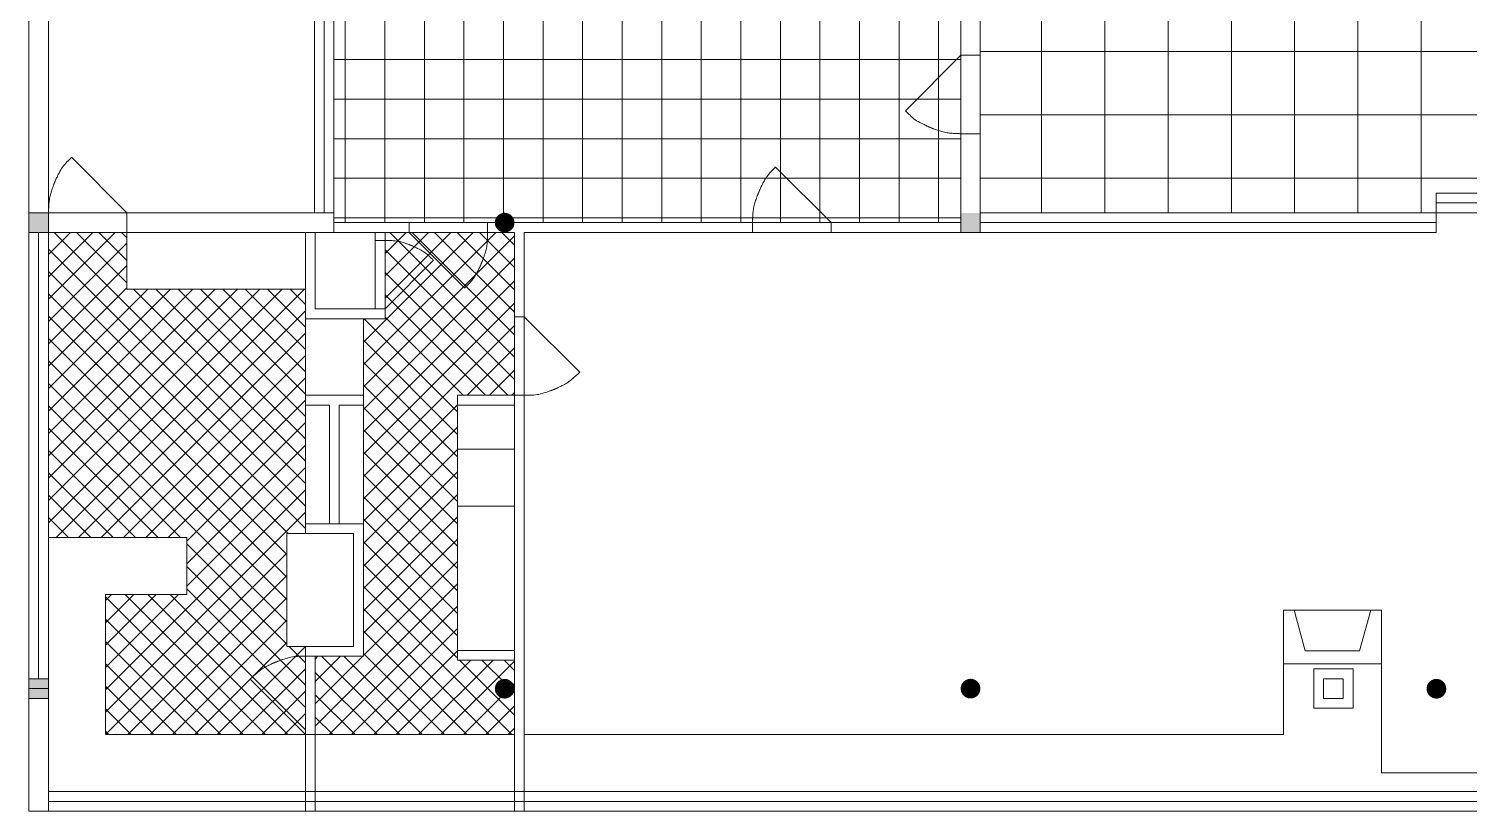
# Model space of a CAD drawing. Header units: metres. Extents: x 0 to 23.3, y 0 to 21.5.
# Drawn here: x 0 to 14.68, y 0 to 7.98 of the extents above; entities that cross this region are included whole.
import ezdxf

# ---------------------------------------------------------------- set-up
doc = ezdxf.new("R2010")
doc.units = ezdxf.units.M
doc.linetypes.add('ACAD_ISO02W100', pattern=[15, 12, -3])
doc.layers.add('ceco.net 271 Villa Savoye first floor', color=7, linetype='Continuous', lineweight=15)
doc.layers.add('ceco.net 271 Villa Savoye first floor - auxiliar', color=254, linetype='Continuous', lineweight=15)
pattern_1 = [(44.99999999999999, (0, 0), (-0.1140520373641331, 0.1140520373641331), []), (135, (0, 0), (-0.1140520373641331, -0.1140520373641331), [])]

msp = doc.modelspace()

# ---------------------------------------------------------------- hatches: boundary and pattern name
at = {"layer": 'ceco.net 271 Villa Savoye first floor - auxiliar', "linetype": 'Continuous'}
h = msp.add_hatch(dxfattribs=at)
h.set_pattern_fill('ANSI37', color=256, scale=0.2032049613312, angle=45, style=0)
h.set_pattern_definition([(90, (0, 0), (-0.6451757522265601, 1.353616960727777e-16), []), (180, (0, 0), (-1.353616960727777e-16, -0.64517575222656), [])])
h.paths.add_polyline_path([(18.99856737003476, 6.300321877516491), (14.34800012226705, 6.300321877516491), (14.34800002226485, 6.099020469000711), (9.699517020142277, 6.099020469000711), (9.699517020142272, 8.390093643673195), (10.89898768863889, 8.390093643673195), (10.89898768863889, 15.39807091889539), (14.44971874991253, 15.39807091889539), (14.44971874991253, 21.29787442502984), (18.99856737003476, 21.29787442502984)])
at = {"layer": 'ceco.net 271 Villa Savoye first floor - auxiliar'}
h = msp.add_hatch(dxfattribs=at)
h.set_pattern_fill('ANSI37', color=256, scale=0.127003100832, angle=45, style=0)
h.set_pattern_definition([(90, (0, 0), (-0.4032348451416, 6.768084803638884e-17), []), (180, (0, 0), (-6.768084803638885e-17, -0.4032348451416), [])])
edge = h.paths.add_edge_path(flags=16)
edge.add_spline(control_points=[(7.090988614487447, 11.67304012505839), (7.090988614487447, 11.67490783835185), (7.089406323198426, 11.72494151487247), (7.067286348613028, 11.766822620208), (7.064143595305636, 11.77261066324794), (7.036923744270841, 11.81606341225018), (6.997145603647903, 11.84191183009933), (6.991560333864123, 11.845266373124), (6.98473998191645, 11.84894820928657), (6.961564289788196, 11.86051794077784), (6.914335138444378, 11.87273473355726), (6.84049842573977, 11.87192160024948), (6.789948979538059, 11.84555161909763), (6.756981473786734, 11.82537077919324), (6.727653260993716, 11.79122009195868), (6.717504093403612, 11.77261066324794), (6.713822177181441, 11.766822620208), (6.69098564341598, 11.72515704700446), (6.690442424442555, 11.67297019650818), (6.690883444110615, 11.62392284928613), (6.717217791549094, 11.57327668394515), (6.737405847646381, 11.54040566187537), (6.771649767704635, 11.51028289457628), (6.79009077413905, 11.49862350918499), (6.840312656878812, 11.47308711990051), (6.910765614443844, 11.47412953792692), (6.954963633217826, 11.48203820880818), (6.98473998191645, 11.49550363742683), (6.991560333864117, 11.49862350918499), (6.997145603647908, 11.50254001661407), (7.036874213045719, 11.53041929492312), (7.064143595305636, 11.57343529885598), (7.077049423884935, 11.59844695639389), (7.090398241118104, 11.64492081965805), (7.090988614487447, 11.67127619753936), (7.090988614487447, 11.67304012505839)], knot_values=[0, 0, 0, 1, 2, 3, 4, 5, 6, 7, 8, 9, 10, 11, 12, 13, 14, 15, 16, 17, 18, 19, 20, 21, 22, 23, 24, 25, 26, 27, 28, 29, 30, 31, 32, 33, 34, 34, 34], degree=2, periodic=0)
edge = h.paths.add_edge_path()
edge.add_line((6.551440377030265, 8.390093680730153), (4.853711329976162, 8.390083193452709))
edge.add_line((4.853711329976162, 8.390083193452709), (4.853711329976162, 8.489665774318619))
edge.add_line((4.853711329976162, 8.489665774318619), (5.040715692047587, 8.489676324541293))
edge.add_line((5.040715692047587, 8.489676324541293), (5.040715692047587, 10.2888824272884))
edge.add_line((5.040715692047587, 10.2888824272884), (4.476258930402635, 10.28888242728841))
edge.add_line((4.476258930402635, 10.28888242728841), (4.476258930402635, 15.49765359976349))
edge.add_line((4.476258930402635, 15.49765359976349), (3.476005224772282, 15.49765359976349))
edge.add_line((3.476005224772282, 15.49765359976349), (3.476005224772281, 10.16850809108152))
edge.add_line((3.476005224772281, 10.16850809108152), (3.110765425993591, 10.16850809108152))
edge.add_line((3.110765425993591, 10.16850809108152), (3.110765425993603, 5.999437888134806))
edge.add_line((3.110765425993603, 5.999437888134806), (9.500299957273818, 5.999437888134806))
edge.add_line((9.500299957273818, 5.999437888134806), (9.500300057276009, 8.390093643673195))
edge.add_line((9.500300057276009, 8.390093643673195), (8.3008292887772, 8.390093643673195))
edge.add_line((8.3008292887772, 8.390093643673195), (8.3008292887772, 12.80819820049073))
edge.add_line((8.3008292887772, 12.80819820049073), (6.551440377030258, 12.80819810048854))
edge.add_line((6.551440377030258, 12.80819810048854), (6.551440377030258, 10.38851733220626))
edge.add_arc((6.552462980610402, 9.389305245009455), 0.9992120875507715, -90.05863708037009, 90.05863708036998, ccw=False)
at = {"layer": 'ceco.net 271 Villa Savoye first floor - auxiliar', "linetype": 'Continuous'}
h = msp.add_hatch(dxfattribs=at)
h.set_pattern_fill('ANSI37', color=256, scale=0.05080124033280001, style=0)
h.set_pattern_definition(pattern_1)
h.paths.add_polyline_path([(2.820199662581827, 0.7802967885575541), (0.7802967885575545, 0.780296788557556), (0.7802967885575544, 2.21009440123134), (1.610358966980834, 2.21009440123134), (1.610358966980834, 2.789089781273113), (0.2013013085135862, 2.789089781273113), (0.2013014085157792, 5.899803506134448), (1.000253705630353, 5.899803606136637), (1.000253705630351, 5.320859827224931), (2.820199662581813, 5.320859827224931), (2.820199662581818, 2.830569689686182), (2.63140432794998, 2.830569689686182), (2.63140432794998, 1.678831766540231), (2.820199662581813, 1.678831766540227)])
h = msp.add_hatch(dxfattribs=at)
h.set_pattern_fill('ANSI37', color=256, scale=0.05080124033280001, style=0)
h.set_pattern_definition(pattern_1)
h.paths.add_polyline_path([(2.919834044582184, 0.7802967885575541), (2.919834044582184, 1.579249085672128), (3.411649415375281, 1.579249085672128), (3.411649415375281, 5.019924136710986), (3.631606332448079, 5.019924136710986), (3.631606332448089, 5.899803506134447), (4.95145133715159, 5.899803506134447), (4.95145133715159, 4.239679049285691), (4.370423212592561, 4.239679049285691), (4.370423212592559, 1.539801921776316), (4.95145133715159, 1.539801921776316), (4.95145133715159, 0.7802967885575559)])
edge = h.paths.add_edge_path(flags=16)
edge.add_arc((4.850801639981233, 1.248279492369364), 0.05013289470964007, 180, 360)
edge.add_arc((4.850801639981233, 1.248279492369364), 0.05013289470964007, 0, 180)

# ---------------------------------------------------------------- linework, layer by layer
at = {"layer": 'ceco.net 271 Villa Savoye first floor'}
for p, q in [((0, 5.999437888134806), (0, 8.848714887512456)), ((0.2013014085157792, 5.999437888134806), (0.2013014085157792, 8.848714887512456)), ((3.01113114399543, 8.848714787510266), (3.01113114399543, 6.099020569002905)), ((9.500300057276009, 6.099020569002903), (9.500300057276009, 8.390093743675381)), ((9.699517020142272, 6.099020569002903), (9.699517020142272, 8.390093743675381)), ((8.935843195628864, 7.140805784176398), (9.500299957273818, 7.705262545821349)), ((0.435796943985401, 6.665561676295181), (1.000253705630353, 6.099020569002905)), ((7.611881200762965, 6.565978995427082), (8.178422408057433, 5.999437888134806)), ((14.34800012226705, 6.200739196648392), (18.99856737003475, 6.200739196648392)), ((-1.443858091442962e-15, 5.899803606136639), (-1.443858091442962e-15, 6.099020569002903)), ((-1.443858091442962e-15, 6.099020569002903), (3.110765325991397, 6.099020569002903)), ((3.110765325991397, 5.899803606136639), (3.110765325991397, 6.099020569002903)), ((9.500299957273818, 6.099020569002901), (9.500299957273818, 5.899803506134449)), ((9.699517020142274, 5.899803506134449), (9.699517020142274, 6.099020569002901)), ((-1.443858091442962e-15, 5.899803606136639), (3.110765325991397, 5.899803606136639)), ((0.09963438200035678, 5.899803606136633), (0.09963438200035678, 1.348870540364901)), ((2.820199662581813, 5.899803606136639), (2.820199662581813, 5.019924136710987)), ((2.91983404458217, 5.899803606136639), (2.91983404458217, 5.119558518711344)), ((9.50029995727382, 5.999437888134806), (3.110765425993603, 5.999437888134806)), ((4.951451337151592, 5.899803506134448), (3.110765425993603, 5.899803506134448)), ((3.529939305932666, 5.899803506134449), (3.529939305932666, 5.119558518711344)), ((3.631606332448089, 5.899803506134449), (3.631606332448089, 5.019924136710987)), ((4.443013002314341, 5.33331409997443), (3.878556140667199, 5.899803506134449)), ((4.95145133715159, 5.899803606136633), (4.95145133715159, 6.858325934354072e-15)), ((5.051085719151948, 5.899803606136633), (5.051085719151948, 6.858325934354072e-15)), ((9.50029995727382, 5.899803506134448), (5.051085719151948, 5.899803506134448)), ((9.500299957273818, 5.899803506134449), (9.699517020142274, 5.899803506134449)), ((9.699517020142277, 5.999437888134806), (14.34800002226485, 5.999437888134806)), ((3.631606332448089, 5.818876533827749), (3.529939405934856, 5.818876533827749)), ((3.529939405934856, 5.818876533827749), (3.529939405934856, 5.119558418709153)), ((3.631606332448089, 5.119558418709153), (3.631606332448089, 5.818876533827749)), ((4.125506048888517, 5.615542480796904), (3.631606332448089, 5.119558418709153)), ((2.820199762584008, 5.019924136710987), (3.631606332448079, 5.019924136710987)), ((2.919834044582175, 5.119558518711345), (3.529939405934847, 5.119558518711345)), ((3.529939405934856, 5.119558418709153), (3.631606332448089, 5.119558418709153)), ((5.615542480796901, 4.474174584755314), (5.05108571915195, 5.040663990915331)), ((2.820199662581818, 4.140044667285335), (2.820199662581818, 4.239679049285692)), ((2.820199662581818, 4.239679049285692), (3.411649415375278, 4.239679049285692)), ((2.820199662581818, 4.140044667285335), (3.065116926288061, 4.140044667285335)), ((3.065116926288064, 2.930203971684354), (3.065116926288064, 4.140044667285335)), ((3.164699507153972, 2.930203971684354), (3.164699507153972, 4.140044667285335)), ((3.164699507153969, 4.140044667285335), (3.411649415375278, 4.140044667285335)), ((3.411649415375278, 4.140044667285335), (3.411649415375278, 4.239679049285692)), ((4.370423212592561, 1.539801921776317), (4.370423212592561, 4.239679049285691)), ((4.370423212592561, 4.140044667285333), (4.951451337151592, 4.140044667285333)), ((3.309982388859859, 2.830569689686186), (2.63140432794998, 2.830569689686186)), ((2.63140432794998, 2.830569689686186), (2.63140432794998, 1.678831766540232)), ((2.820199662581818, 2.830569689686183), (2.820199662581818, 2.93020407168654)), ((2.820199662581818, 2.93020407168654), (3.065116926288061, 2.93020407168654)), ((2.820199662581818, 2.830569689686183), (3.309982388859858, 2.830569689686183)), ((3.164699507153969, 2.93020407168654), (3.411649415375278, 2.93020407168654)), ((3.309982388859859, 1.678831766540232), (3.309982388859859, 2.830569689686186)), ((3.309982388859858, 2.830569689686183), (3.309982388859858, 1.678831766540231)), ((3.411649415375278, 2.830569689686183), (3.411649415375278, 2.93020407168654)), ((3.411649415375281, 2.930203971684351), (3.411649415375281, 1.579249185674323)), ((1.610358966980834, 2.789089781273114), (0.2013013085135862, 2.789089781273114)), ((1.610358966980834, 2.789089781273114), (1.610358966980834, 2.21009440123134)), ((0.7802967885575545, 0.7906667156597298), (0.7802967885575545, 2.21009440123134)), ((1.610358966980834, 2.21009440123134), (0.7802967885575545, 2.21009440123134)), ((13.78979619755968, 2.050324602260893), (12.78954249192933, 2.050324602260893)), ((12.78954249192933, 0.7802967885575561), (12.78954249192933, 2.050324602260893)), ((13.78979619755968, 2.050324602260893), (13.78979619755968, 0.3901483442776865)), ((2.63140432794998, 1.678831766540232), (3.309982388859859, 1.678831766540232)), ((2.820199662581818, 1.678831766540233), (3.309982388859855, 1.678831766540233)), ((2.820199662581813, 1.678831766540228), (2.820199662581813, 3.790127490037777e-15)), ((4.370423212592561, 1.639436303776673), (4.951451337151592, 1.639436303776674)), ((2.919834044582174, 1.579249185674325), (3.411649415375278, 1.579249185674325)), ((2.91983404458217, 1.57924908567213), (2.91983404458217, 3.790127490037777e-15)), ((4.370423212592561, 1.539801921776317), (4.951451337151592, 1.539801921776317)), ((0.2013013085135862, 1.3488705403649), (-1.326544621513222e-14, 1.3488705403649)), ((-1.326544621513222e-14, 1.3488705403649), (-1.326544621513222e-14, 1.149653577498633)), ((0.2013013085135862, 1.149653577498633), (0.2013013085135862, 1.3488705403649)), ((2.255742900936876, 1.344753550202506), (2.820199662581827, 0.7802967885575544)), ((0, 1.353616960727777e-15), (0, 1.249287959498988)), ((0.2013014085157792, 1.249287959498988), (0, 1.249287959498988)), ((0.2013014085157792, 1.353616960727777e-15), (0.2013014085157792, 1.249287959498988)), ((-1.326544621513222e-14, 1.149653577498633), (0.2013013085135862, 1.149653577498633)), ((0.7802967885575545, 0.7802967885575561), (4.95145133715159, 0.780296788557556)), ((5.051085719151948, 0.780296788557556), (12.78954249192933, 0.7802967885575561)), ((13.78979619755968, 0.3901483442776865), (18.99856737003476, 0.3901483442776865)), ((0.2013013085136023, 0.1992169628662685), (0.2013013085136023, 3.666045935304397e-15)), ((0.2013014085157792, 1.353616960727777e-15), (0, 1.353616960727777e-15)), ((2.820199662581813, 3.790127490037777e-15), (2.91983404458217, 3.790127490037777e-15)), ((4.95145133715159, 6.858325934354072e-15), (5.051085719151948, 6.858325934354072e-15))]:
    msp.add_line(p, q, dxfattribs=at)
at = {"layer": 'ceco.net 271 Villa Savoye first floor', "linetype": 'Continuous'}
msp.add_line((4.370423212592561, 4.239679049285691), (4.951451337151593, 4.239679049285692), dxfattribs=at)
at = {"layer": 'ceco.net 271 Villa Savoye first floor', "lineweight": 15}
for p, q in [((18.99856737003475, 0.1992169628662685), (0.2013013085136023, 0.1992169628662685)), ((0.2013013085136023, 0.09963428199817038), (18.99856737003475, 0.09963428199817038)), ((0.2013013085136023, 3.666045935304397e-15), (18.99856737003475, 3.666045935304397e-15))]:
    msp.add_line(p, q, dxfattribs=at)
at = {"layer": 'ceco.net 271 Villa Savoye first floor', "flags": 128}
for points in [[(3.110765425993598, 6.099020569002905), (3.110765425993598, 8.848714787510266), (2.911548463127332, 8.848714787510266), (2.911548463127332, 6.099020569002905), (3.110765425993598, 6.099020569002905)], [(9.699516920140082, 6.906310248706776), (9.699516920140082, 7.705262545821349), (9.500299957273818, 7.705262545821349), (9.500299957273818, 6.906310248706776), (9.699516920140082, 6.906310248706776)], [(18.99856737003475, 6.099020469000711), (18.99856737003475, 6.300321877516491), (14.34800012226705, 6.300321877516491), (14.34800012226705, 6.099020469000711), (18.99856737003475, 6.099020469000711)], [(0.2013013085135862, 5.899803506134449), (0.2013013085135862, 6.099020569002901), (-1.326544621513222e-14, 6.099020569002901), (-1.326544621513222e-14, 5.899803506134449), (0.2013013085135862, 5.899803506134449)], [(1.000253705630353, 5.89980350613445), (1.000253705630353, 6.099020569002905), (0.2013014085157792, 6.099020569002905), (0.2013014085157792, 5.89980350613445), (1.000253705630353, 5.89980350613445)], [(14.34800002226485, 5.899803606136639), (14.34800002226485, 6.099020569002903), (9.699517020142277, 6.099020569002903), (9.699517020142277, 5.899803606136639), (14.34800002226485, 5.899803606136639)], [(0.2013014085157792, 1.348870540364901), (0.2013014085157792, 5.899803606136633), (0, 5.899803606136633), (0, 1.348870540364901), (0.2013014085157792, 1.348870540364901)], [(2.820199662581822, 5.320859827224932), (2.820199662581822, 5.899803506134449), (1.000253705630351, 5.899803506134449), (1.000253705630351, 5.320859827224932), (2.820199662581822, 5.320859827224932)], [(4.677560238916222, 5.899803506134449), (4.677560238916222, 5.999437888134806), (3.878556140667199, 5.999437888134806), (3.878556140667199, 5.899803506134449), (4.677560238916222, 5.899803506134449)], [(8.178422408057433, 5.899803606136639), (8.178422408057433, 5.999437888134806), (7.377385665293342, 5.999437888134806), (7.377385665293342, 5.899803606136639), (8.178422408057433, 5.899803606136639)], [(3.411649415375285, 2.930203971684354), (3.411649415375285, 5.019924136710988), (2.820199662581822, 5.019924136710988), (2.820199662581822, 2.930203971684354), (3.411649415375285, 2.930203971684354)], [(5.05108571915195, 4.239679049285692), (5.05108571915195, 5.040663990915331), (4.951451337151593, 5.040663990915331), (4.951451337151593, 4.239679049285692), (5.05108571915195, 4.239679049285692)], [(4.951451337151594, 3.110765425993597), (4.951451337151594, 3.6897092049053), (4.370423212592561, 3.6897092049053), (4.370423212592561, 3.110765425993597), (4.951451337151594, 3.110765425993597)], [(2.919834044582184, 0.7802967885575544), (2.919834044582184, 1.579249085672128), (2.820199662581827, 1.579249085672128), (2.820199662581827, 0.7802967885575544), (2.919834044582184, 0.7802967885575544)], [(13.4992305341501, 1.050070896630536), (13.4992305341501, 1.45058926801258), (13.09871216276805, 1.45058926801258), (13.09871216276805, 1.050070896630536), (13.4992305341501, 1.050070896630536)], [(13.399647853282, 1.149653577498634), (13.399647853282, 1.348870540364899), (13.19834654476841, 1.348870540364899), (13.19834654476841, 1.149653577498634), (13.399647853282, 1.149653577498634)]]:
    msp.add_lwpolyline(points, dxfattribs=at)
at = {"layer": 'ceco.net 271 Villa Savoye first floor', "const_width": 0.1002657894192801, "flags": 128}
for points in [[(4.800668745271593, 5.999415662925873, 1), (4.900934534690872, 5.999415662925873, 1)], [(4.800668745271593, 1.248279492369364, 1), (4.900934534690872, 1.248279492369364, 1)], [(9.54977660587415, 1.249263611927551, 1), (9.650042395293429, 1.249263611927551, 1)], [(14.29893013331006, 1.248173321077321, 1), (14.39919592272934, 1.248173321077321, 1)]]:
    msp.add_lwpolyline(points, format="xyb", close=True, dxfattribs=at)
at = {"layer": 'ceco.net 271 Villa Savoye first floor'}
for points in [[(8.93584315016346, 7.140805774085032), (8.93954240245557, 7.137039340959675), (9.033750973525516, 7.043789919619879), (9.156921136287936, 6.983305638939705), (9.175301074359773, 6.974865927269809), (9.198669526316364, 6.965061529836438), (9.194660133823865, 6.966743698494242), (9.19526292134196, 6.966490364039459), (9.195486002484246, 6.966402094252543), (9.195145774848909, 6.966537747353041), (9.195839002991324, 6.96626190105495), (9.191798573284958, 6.967869651099934), (9.215347923380742, 6.958498997128117), (9.234356019029178, 6.951615756299658), (9.344024114943617, 6.914845151951257), (9.458811163708097, 6.907332112306831), (9.478859925741498, 6.906508913608977), (9.503978483934361, 6.906276122950018), (9.49966882068298, 6.906316063512708), (9.500408241998395, 6.906309210795527), (9.500139295012108, 6.906311703309059), (9.50029995625383, 6.906310214352724), (9.50029995625383, 6.906310214352724)], [(0.4357969338940342, 6.665561663143852), (0.4320313620614122, 6.661864994729942), (0.338810721455051, 6.567699510326157), (0.2783080566699821, 6.444491212556585), (0.2698636883512218, 6.426107448055395), (0.2600515570461531, 6.402734650608648), (0.2617350526265617, 6.406744788669386), (0.261481512090034, 6.406141888800122), (0.2613932499139743, 6.405918769383869), (0.2615289071620433, 6.4062590560128), (0.2612530608639536, 6.405565708001459), (0.262860810908938, 6.409606836355118), (0.2534901569371213, 6.386053414244507), (0.2466069161086607, 6.367019523239568), (0.2098363117602614, 6.257105806839941), (0.2023232721158343, 6.141031434849753), (0.2015000734179808, 6.120741385935691), (0.201267282759022, 6.095293818697798), (0.2013072233217119, 6.099659930977018), (0.2013003706045318, 6.098910824539591), (0.2013028631180626, 6.099183294259567), (0.2013013741617282, 6.099020528637437), (0.2013013741617282, 6.099020528637437)], [(7.611881249288333, 6.56597903976399), (7.60818371958169, 6.562281510057346), (7.5166057477797, 6.468095896026955), (7.456430161244533, 6.344902578900772), (7.448018872876562, 6.326521442344999), (7.438222510104724, 6.303152607544962), (7.439903300232548, 6.307162065723011), (7.43965045459618, 6.306559271606778), (7.439558780344414, 6.306336146290655), (7.439698952242755, 6.306676433458156), (7.43941353747208, 6.305983079811885), (7.441077056662217, 6.310024241008318), (7.431381356292079, 6.286470627475985), (7.424259456528373, 6.267436137229076), (7.386214899193137, 6.157513669920822), (7.378442868824648, 6.04144356382457), (7.377591246824875, 6.021155543613956), (7.377350421504381, 5.99571174760105), (7.377391740597052, 6.000077212840355), (7.377384651361521, 5.999328217417427), (7.377387229902999, 5.999600646758508), (7.377385689556028, 5.999437905257577), (7.377385689556028, 5.999437905257577)], [(4.443012974188725, 5.333314093854506), (4.446779407314081, 5.337079665687128), (4.540030200025897, 5.432838218005737), (4.600551904208311, 5.554854871227241), (4.60899756657418, 5.573032457502006), (4.61881008534346, 5.59609578566194), (4.617126523284703, 5.592138744136543), (4.617380080520555, 5.592733398014587), (4.617468263500816, 5.592956817928898), (4.617332711000143, 5.592616702655914), (4.617608335269237, 5.593310039261368), (4.61600187930408, 5.58926897738606), (4.625364990825924, 5.612822012032457), (4.63224417424749, 5.631854608990289), (4.669006889487177, 5.741753314596767), (4.676536788269699, 5.857800279629022), (4.677361185451491, 5.878086406550557), (4.677594358953896, 5.90352962367753), (4.677554352705656, 5.899164257759348), (4.677561216692694, 5.899913236141466), (4.677558720080019, 5.899640812998575), (4.677560211485066, 5.899803550796885), (4.677560211485066, 5.899803550796885)], [(4.125506077231151, 5.615542498831154), (4.122289148870025, 5.61875942719228), (4.040319045397757, 5.698471062678426), (3.932802608652204, 5.752019449452514), (3.916759691422563, 5.759528529512719), (3.896360428234765, 5.768313141512216), (3.89986038847302, 5.766805940373447), (3.899334214969261, 5.767033193478054), (3.899139181650404, 5.767108959412175), (3.899436575304144, 5.766991840680818), (3.898830592405634, 5.76722963511755), (3.902362519566224, 5.765843667573344), (3.881776939501196, 5.77392167840185), (3.86515394340354, 5.779854340896224), (3.769250731011414, 5.811537022405989), (3.668198359766194, 5.81799724001608), (3.650526813447324, 5.818705547022317), (3.628360137345088, 5.818905816191689), (3.632163337698769, 5.818871455434475), (3.631510811678922, 5.818877350808386), (3.631748152560032, 5.81887520650579), (3.631606371902078, 5.818876487450866), (3.631606371902078, 5.818876487450866)], [(5.051085677657985, 4.239679011763169), (5.056294776112629, 4.239679011763169), (5.187047753785065, 4.241452336516948), (5.317003467424707, 4.284935263545202), (5.336019540600522, 4.29181661108458), (5.359590178094083, 4.301186686170462), (5.355546096047673, 4.299579035446601), (5.356154423699619, 4.299820155606152), (5.356375419585731, 4.299916778653389), (5.356037595439119, 4.299770803833609), (5.356725509707378, 4.300068978101248), (5.352716051529319, 4.29833109111286), (5.376084886329414, 4.308460238775542), (5.394466022884848, 4.317114938290445), (5.498437259288683, 4.369113474226764), (5.58533468182552, 4.445400486857933), (5.600165464123172, 4.459071934173068), (5.618180763218282, 4.476765774404796), (5.615089826553977, 4.473729991361957), (5.6156201474447, 4.474250849387263), (5.615427255784218, 4.474061399619899), (5.615542483748356, 4.474174571495475), (5.615542483748356, 4.474174571495475)], [(2.820199704075792, 1.579249120026179), (2.814996634670287, 1.579249120026179), (2.684260218495035, 1.577450069588595), (2.554255766851553, 1.533943578079243), (2.535247671202636, 1.527060337250787), (2.511698321106933, 1.517689683278969), (2.515738750813286, 1.519297433323954), (2.515130990075536, 1.519056029804208), (2.514909977241131, 1.518962719975081), (2.515247784644225, 1.519104283738728), (2.514559881645827, 1.518815441561344), (2.518569274138335, 1.520498937141763), (2.495200822181685, 1.510686805836634), (2.47682088411019, 1.502242437518226), (2.372867149523609, 1.451257047596466), (2.285961195198901, 1.373990336672437), (2.271126355494354, 1.360116633123397), (2.25310351394927, 1.342117673715778), (2.256195744693404, 1.34520580693292), (2.255665201773684, 1.344675967037688), (2.255858174191953, 1.344868683747454), (2.255742897985423, 1.344753560293873), (2.255742897985423, 1.344753560293873)]]:
    msp.add_open_spline(points, degree=2, dxfattribs=at)
at = {"layer": 'ceco.net 271 Villa Savoye first floor', "linetype": 'Continuous'}
msp.add_solid([(0, 6.099020569002901), (0.2013013085135862, 6.099013352294913), (-1.326544621513222e-14, 5.899803506134449), (0.2013013085135862, 5.899803606136639)], dxfattribs=at)
at = {"layer": 'ceco.net 271 Villa Savoye first floor'}
for points in [[(9.500300057276009, 6.099020569002901), (9.699517020142277, 6.099020569002901), (9.50029995727382, 5.899803506134448), (9.699517020142274, 5.899803606136639)], [(0, 1.3488705403649), (0.2013013085135862, 1.3488705403649), (0, 1.149653577498633), (0.2013013085135862, 1.149653577498633)]]:
    msp.add_solid(points, dxfattribs=at)
at = {"layer": 'ceco.net 271 Villa Savoye first floor - auxiliar', "linetype": 'ACAD_ISO02W100'}
for p, q in [((12.89797065389737, 2.050324602260893), (13.01276760483251, 1.635328522330676)), ((13.68136803559165, 2.050324602260893), (13.56657108465651, 1.635328522330676)), ((13.01276760483251, 1.635328522330676), (13.56657108465651, 1.635328522330676)), ((12.78954249192933, 1.50042679910729), (13.78979619755968, 1.50042679910729))]:
    msp.add_line(p, q, dxfattribs=at)
at = {"layer": 'ceco.net 271 Villa Savoye first floor - auxiliar', "linetype": 'Continuous', "flags": 128}
msp.add_lwpolyline([(18.99856737003476, 6.300321877516491), (14.34800012226705, 6.300321877516491), (14.34800002226485, 6.099020469000711), (9.699517020142277, 6.099020469000711), (9.699517020142272, 8.390093643673195), (10.89898768863889, 8.390093643673195), (10.89898768863889, 15.39807091889539), (14.44971874991253, 15.39807091889539), (14.44971874991253, 21.29787442502984), (18.99856737003476, 21.29787442502984), (18.99856737003476, 6.300321877516491)], dxfattribs=at)
at = {"layer": 'ceco.net 271 Villa Savoye first floor - auxiliar', "flags": 128}
msp.add_lwpolyline([(6.551440377030265, 8.390093680730153), (4.853711329976162, 8.390083193452709), (4.853711329976162, 8.489665774318619), (5.040715692047587, 8.489676324541293), (5.040715692047587, 10.2888824272884), (4.476258930402635, 10.28888242728841), (4.476258930402635, 15.49765359976349), (3.476005224772282, 15.49765359976349), (3.476005224772281, 10.16850809108152), (3.110765425993591, 10.16850809108152), (3.110765425993603, 5.999437888134806), (9.500299957273818, 5.999437888134806), (9.500300057276009, 8.390093643673195), (8.3008292887772, 8.390093643673195), (8.3008292887772, 12.80819820049073), (6.551440377030258, 12.80819810048854), (6.551440377030258, 10.38851733220626)], dxfattribs=at)

doc.saveas('drawing.dxf')
